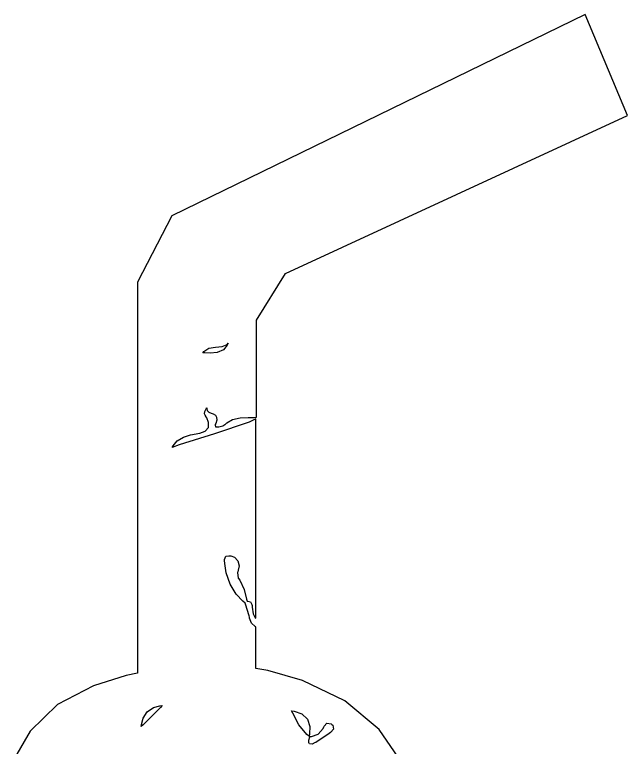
# Model space of a CAD drawing. Extents: x 103 to 248, y 22 to 332.
# Drawn here: x 184.7 to 240.4, y 265 to 331.7 of the extents above; entities that cross this region are included whole.
import ezdxf

# ---------------------------------------------------------------- set-up
doc = ezdxf.new("R2010")
doc.units = 0
doc.header["$MEASUREMENT"] = 0

msp = doc.modelspace()

# ---------------------------------------------------------------- linework, layer by layer
at = {"color": 32}
msp.add_lwpolyline([(219.57, 264.162), (217.837, 266.657), (214.714, 269.285), (210.867, 271.132), (207.698, 272.034), (206.622, 272.204), (206.622, 276.013), (206.533, 276.04), (206.203, 276.349), (206.03, 276.798), (206.022, 276.895), (206.013, 277.011), (205.678, 278.061), (205.633, 278.165), (205.413, 278.342), (204.83, 278.966), (204.263, 279.881), (203.913, 280.909), (203.778, 281.76), (203.765, 282.046), (203.765, 282.142), (203.888, 282.43), (204.138, 282.469), (204.222, 282.469), (204.337, 282.464), (204.68, 282.334), (204.976, 282.011), (205.08, 281.557), (205.016, 281.147), (204.964, 281.023), (204.936, 280.961), (204.998, 280.432), (205.034, 280.388), (205.157, 280.239), (205.541, 279.406), (205.766, 278.518), (205.81, 278.342), (205.887, 278.342), (206.119, 278.267), (206.259, 278.033), (206.269, 277.953), (206.277, 277.795), (206.365, 277.201), (206.56, 276.834), (206.622, 276.79), (206.622, 294.922), (206.013, 294.632), (202.838, 293.551), (199.628, 292.559), (199.003, 292.312), (199.082, 292.479), (199.455, 292.917), (200.033, 293.265), (200.678, 293.453), (201.167, 293.548), (201.33, 293.581), (201.5, 293.613), (201.996, 293.8), (202.296, 294.134), (202.297, 294.58), (202.139, 295.003), (202.071, 295.135), (202.056, 295.165), (201.997, 295.246), (201.934, 295.391), (201.956, 295.6), (202.087, 295.84), (202.142, 295.91), (202.139, 295.854), (202.189, 295.678), (202.332, 295.535), (202.529, 295.443), (202.74, 295.365), (202.926, 295.258), (203.043, 295.088), (203.054, 294.812), (202.962, 294.494), (202.917, 294.393), (202.899, 294.355), (202.952, 294.186), (203.244, 294.186), (203.601, 294.299), (203.799, 294.394), (203.835, 294.429), (203.969, 294.564), (204.479, 294.86), (205.18, 295.024), (205.913, 295.049), (206.471, 295.05), (206.658, 295.063), (206.658, 303.882), (209.303, 308.151), (240.418, 322.509), (236.573, 331.681), (198.967, 313.373), (195.828, 307.34), (195.828, 271.779), (194.814, 271.57), (191.837, 270.644), (188.572, 268.937), (186.068, 266.507), (184.66, 264.077)], dxfattribs=at)
for points in [[(204.082, 301.801), (204.012, 301.636), (203.653, 301.203), (203.094, 300.951), (202.455, 300.904), (201.954, 300.919), (201.789, 300.919), (201.881, 301.055), (202.33, 301.345), (202.948, 301.44), (203.56, 301.496), (203.99, 301.694), (204.082, 301.801)], [(198.085, 268.853), (197.943, 268.668), (196.357, 267.089), (196.18, 266.947), (196.191, 267.138), (196.343, 267.706), (196.722, 268.283), (197.305, 268.669), (197.886, 268.835), (198.085, 268.853)], [(211.454, 266.065), (211.454, 266.065), (211.454, 266.065), (211.454, 266.065), (211.454, 266.065), (211.49, 266.03), (211.49, 266.03), (211.689, 266.03), (212.288, 266.247), (212.733, 266.762), (212.795, 266.912), (212.821, 266.974), (213.06, 267.243), (213.457, 267.196), (213.537, 267.123), (213.608, 267.06), (213.677, 266.701), (213.447, 266.427), (213.395, 266.383), (213.289, 266.305), (212.17, 265.563), (212.055, 265.501), (212.011, 265.475), (211.741, 265.333), (211.482, 265.381), (211.454, 265.429), (211.428, 265.465), (211.437, 265.708), (211.516, 266.004), (211.526, 266.065), (211.49, 266.065), (211.454, 266.065), (211.459, 266.061), (211.454, 266.03), (211.454, 266.03), (211.454, 266.03), (211.454, 266.057), (211.454, 266.065), (211.252, 266.207), (210.528, 267.106), (209.981, 268.147), (209.867, 268.358), (210.101, 268.332), (210.789, 268.104), (211.322, 267.622), (211.523, 266.934), (211.496, 266.278), (211.454, 266.065)]]:
    msp.add_lwpolyline(points, close=True, dxfattribs=at)

doc.saveas('drawing.dxf')
